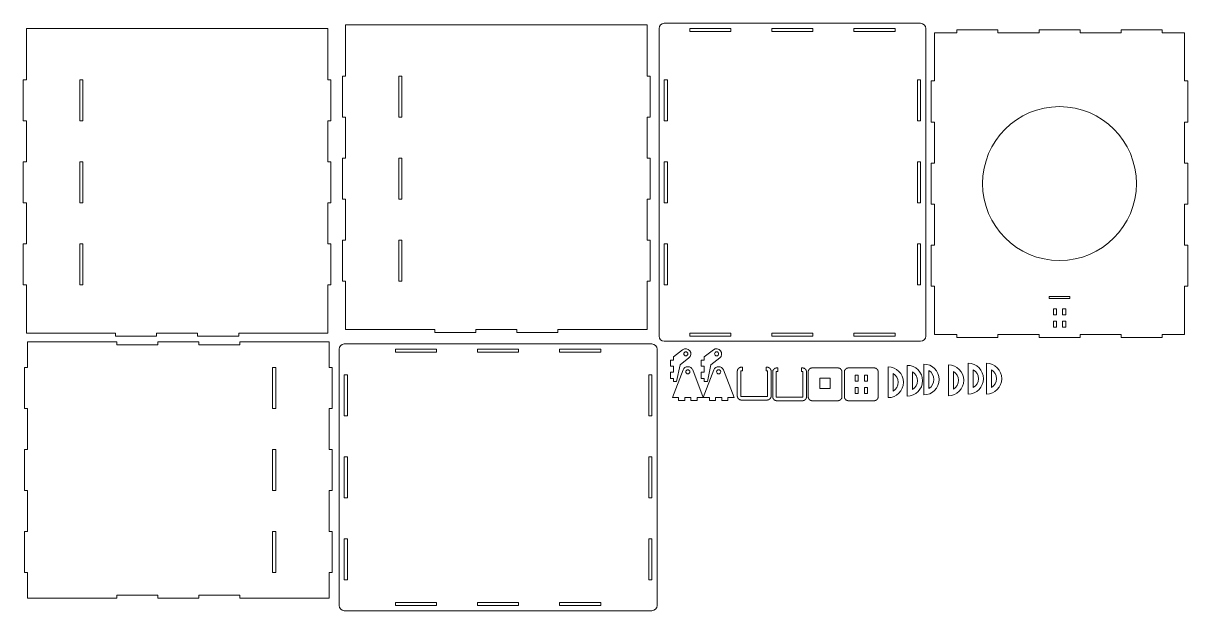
# Model space of a CAD drawing. Extents: x -793 to 343, y -1007 to -434.
import ezdxf

# ---------------------------------------------------------------- set-up
doc = ezdxf.new("R2010")
doc.units = 0
doc.layers.get('0').update_dxf_attribs({"linetype": 'CONTINUOUS', "lineweight": 5, "true_color": 0xffffff})

# ---------------------------------------------------------------- blocks, each defined once
blk = doc.blocks.new('BODY017')
at = {"color": 0}
for p, q in [((15, 80), (-15, 80)), ((-8.7, 75), (8.7, 75))]:
    blk.add_line(p, q, dxfattribs=at)
for radius, start, end in [(15, -180, 0), (10, -150, -30)]:
    blk.add_arc((0, 80), radius, start, end, dxfattribs=at)
blk = doc.blocks.new('BODY008')
at = {"color": 0}
for p, q in [((-16, -12.5), (-16, 12.5)), ((-12, 16.5), (12, 16.5)), ((16, 12.5), (16, -12.5)), ((-4, 5), (-4, -5)), ((6, 5), (-4, 5)), ((6, -5), (6, 5)), ((-4, -5), (6, -5)), ((12, -16.5), (-12, -16.5))]:
    blk.add_line(p, q, dxfattribs=at)
for points in [[(-12, 16.5), (-12, 16.5), (-12.1, 16.5), (-12.1, 16.5), (-12.2, 16.5), (-12.2, 16.5), (-12.3, 16.5), (-12.3, 16.5), (-12.4, 16.5), (-12.4, 16.5), (-12.5, 16.5), (-12.5, 16.5), (-12.6, 16.5), (-12.6, 16.4), (-12.7, 16.4), (-12.7, 16.4), (-12.8, 16.4), (-12.8, 16.4), (-12.9, 16.4), (-12.9, 16.4), (-13, 16.4), (-13, 16.4), (-13.1, 16.3), (-13.1, 16.3), (-13.2, 16.3), (-13.2, 16.3), (-13.3, 16.3), (-13.3, 16.3), (-13.4, 16.3), (-13.4, 16.2), (-13.5, 16.2), (-13.5, 16.2), (-13.6, 16.2), (-13.6, 16.2), (-13.6, 16.1), (-13.7, 16.1), (-13.7, 16.1), (-13.8, 16.1), (-13.8, 16.1), (-13.9, 16), (-13.9, 16), (-14, 16), (-14, 16), (-14, 15.9), (-14.1, 15.9), (-14.1, 15.9), (-14.2, 15.9), (-14.2, 15.8), (-14.3, 15.8), (-14.3, 15.8), (-14.3, 15.7), (-14.4, 15.7), (-14.4, 15.7), (-14.5, 15.7), (-14.5, 15.6), (-14.5, 15.6), (-14.6, 15.6), (-14.6, 15.5), (-14.7, 15.5), (-14.7, 15.5), (-14.7, 15.4), (-14.8, 15.4), (-14.8, 15.4), (-14.8, 15.3), (-14.9, 15.3), (-14.9, 15.3), (-14.9, 15.2), (-15, 15.2), (-15, 15.1), (-15, 15.1), (-15.1, 15.1), (-15.1, 15), (-15.1, 15), (-15.2, 14.9), (-15.2, 14.9), (-15.2, 14.9), (-15.3, 14.8), (-15.3, 14.8), (-15.3, 14.7), (-15.3, 14.7), (-15.4, 14.7), (-15.4, 14.6), (-15.4, 14.6), (-15.4, 14.5), (-15.5, 14.5), (-15.5, 14.4), (-15.5, 14.4), (-15.5, 14.4), (-15.6, 14.3), (-15.6, 14.3), (-15.6, 14.2), (-15.6, 14.2), (-15.7, 14.1), (-15.7, 14.1), (-15.7, 14), (-15.7, 14), (-15.7, 13.9), (-15.7, 13.9), (-15.8, 13.9), (-15.8, 13.8), (-15.8, 13.8), (-15.8, 13.7), (-15.8, 13.7), (-15.8, 13.6), (-15.9, 13.6), (-15.9, 13.5), (-15.9, 13.5), (-15.9, 13.4), (-15.9, 13.4), (-15.9, 13.3), (-15.9, 13.3), (-15.9, 13.2), (-15.9, 13.2), (-15.9, 13.1), (-16, 13.1), (-16, 13), (-16, 13), (-16, 12.9), (-16, 12.9), (-16, 12.8), (-16, 12.8), (-16, 12.7), (-16, 12.7), (-16, 12.6), (-16, 12.6), (-16, 12.5), (-16, 12.5)], [(16, 12.5), (16, 12.5), (16, 12.6), (16, 12.6), (16, 12.7), (16, 12.7), (16, 12.8), (16, 12.8), (16, 12.9), (16, 12.9), (16, 13), (16, 13), (16, 13.1), (15.9, 13.1), (15.9, 13.2), (15.9, 13.2), (15.9, 13.3), (15.9, 13.3), (15.9, 13.4), (15.9, 13.4), (15.9, 13.5), (15.9, 13.5), (15.8, 13.6), (15.8, 13.6), (15.8, 13.7), (15.8, 13.7), (15.8, 13.8), (15.8, 13.8), (15.8, 13.9), (15.7, 13.9), (15.7, 14), (15.7, 14), (15.7, 14.1), (15.7, 14.1), (15.6, 14.1), (15.6, 14.2), (15.6, 14.2), (15.6, 14.3), (15.6, 14.3), (15.5, 14.4), (15.5, 14.4), (15.5, 14.5), (15.5, 14.5), (15.4, 14.5), (15.4, 14.6), (15.4, 14.6), (15.4, 14.7), (15.3, 14.7), (15.3, 14.8), (15.3, 14.8), (15.2, 14.8), (15.2, 14.9), (15.2, 14.9), (15.2, 15), (15.1, 15), (15.1, 15), (15.1, 15.1), (15, 15.1), (15, 15.2), (15, 15.2), (14.9, 15.2), (14.9, 15.3), (14.9, 15.3), (14.8, 15.3), (14.8, 15.4), (14.8, 15.4), (14.7, 15.4), (14.7, 15.5), (14.6, 15.5), (14.6, 15.5), (14.6, 15.6), (14.5, 15.6), (14.5, 15.6), (14.4, 15.7), (14.4, 15.7), (14.4, 15.7), (14.3, 15.8), (14.3, 15.8), (14.2, 15.8), (14.2, 15.8), (14.2, 15.9), (14.1, 15.9), (14.1, 15.9), (14, 15.9), (14, 16), (13.9, 16), (13.9, 16), (13.9, 16), (13.8, 16.1), (13.8, 16.1), (13.7, 16.1), (13.7, 16.1), (13.6, 16.2), (13.6, 16.2), (13.5, 16.2), (13.5, 16.2), (13.4, 16.2), (13.4, 16.2), (13.4, 16.3), (13.3, 16.3), (13.3, 16.3), (13.2, 16.3), (13.2, 16.3), (13.1, 16.3), (13.1, 16.4), (13, 16.4), (13, 16.4), (12.9, 16.4), (12.9, 16.4), (12.8, 16.4), (12.8, 16.4), (12.7, 16.4), (12.7, 16.4), (12.6, 16.4), (12.6, 16.5), (12.5, 16.5), (12.5, 16.5), (12.4, 16.5), (12.4, 16.5), (12.3, 16.5), (12.3, 16.5), (12.2, 16.5), (12.2, 16.5), (12.1, 16.5), (12.1, 16.5), (12, 16.5), (12, 16.5)], [(-16, -12.5), (-16, -12.5), (-16, -12.6), (-16, -12.6), (-16, -12.7), (-16, -12.7), (-16, -12.8), (-16, -12.8), (-16, -12.9), (-16, -12.9), (-16, -13), (-16, -13), (-16, -13.1), (-15.9, -13.1), (-15.9, -13.2), (-15.9, -13.2), (-15.9, -13.3), (-15.9, -13.3), (-15.9, -13.4), (-15.9, -13.4), (-15.9, -13.5), (-15.9, -13.5), (-15.8, -13.6), (-15.8, -13.6), (-15.8, -13.7), (-15.8, -13.7), (-15.8, -13.8), (-15.8, -13.8), (-15.8, -13.9), (-15.7, -13.9), (-15.7, -14), (-15.7, -14), (-15.7, -14.1), (-15.7, -14.1), (-15.6, -14.1), (-15.6, -14.2), (-15.6, -14.2), (-15.6, -14.3), (-15.6, -14.3), (-15.5, -14.4), (-15.5, -14.4), (-15.5, -14.5), (-15.5, -14.5), (-15.4, -14.5), (-15.4, -14.6), (-15.4, -14.6), (-15.4, -14.7), (-15.3, -14.7), (-15.3, -14.8), (-15.3, -14.8), (-15.2, -14.8), (-15.2, -14.9), (-15.2, -14.9), (-15.2, -15), (-15.1, -15), (-15.1, -15), (-15.1, -15.1), (-15, -15.1), (-15, -15.2), (-15, -15.2), (-14.9, -15.2), (-14.9, -15.3), (-14.9, -15.3), (-14.8, -15.3), (-14.8, -15.4), (-14.8, -15.4), (-14.7, -15.4), (-14.7, -15.5), (-14.6, -15.5), (-14.6, -15.5), (-14.6, -15.6), (-14.5, -15.6), (-14.5, -15.6), (-14.4, -15.7), (-14.4, -15.7), (-14.4, -15.7), (-14.3, -15.8), (-14.3, -15.8), (-14.2, -15.8), (-14.2, -15.8), (-14.2, -15.9), (-14.1, -15.9), (-14.1, -15.9), (-14, -15.9), (-14, -16), (-13.9, -16), (-13.9, -16), (-13.9, -16), (-13.8, -16.1), (-13.8, -16.1), (-13.7, -16.1), (-13.7, -16.1), (-13.6, -16.2), (-13.6, -16.2), (-13.5, -16.2), (-13.5, -16.2), (-13.4, -16.2), (-13.4, -16.2), (-13.4, -16.3), (-13.3, -16.3), (-13.3, -16.3), (-13.2, -16.3), (-13.2, -16.3), (-13.1, -16.3), (-13.1, -16.4), (-13, -16.4), (-13, -16.4), (-12.9, -16.4), (-12.9, -16.4), (-12.8, -16.4), (-12.8, -16.4), (-12.7, -16.4), (-12.7, -16.4), (-12.6, -16.4), (-12.6, -16.5), (-12.5, -16.5), (-12.5, -16.5), (-12.4, -16.5), (-12.4, -16.5), (-12.3, -16.5), (-12.3, -16.5), (-12.2, -16.5), (-12.2, -16.5), (-12.1, -16.5), (-12.1, -16.5), (-12, -16.5), (-12, -16.5)], [(12, -16.5), (12, -16.5), (12.1, -16.5), (12.1, -16.5), (12.2, -16.5), (12.2, -16.5), (12.3, -16.5), (12.3, -16.5), (12.4, -16.5), (12.4, -16.5), (12.5, -16.5), (12.5, -16.5), (12.6, -16.5), (12.6, -16.4), (12.7, -16.4), (12.7, -16.4), (12.8, -16.4), (12.8, -16.4), (12.9, -16.4), (12.9, -16.4), (13, -16.4), (13, -16.4), (13.1, -16.3), (13.1, -16.3), (13.2, -16.3), (13.2, -16.3), (13.3, -16.3), (13.3, -16.3), (13.4, -16.3), (13.4, -16.2), (13.5, -16.2), (13.5, -16.2), (13.6, -16.2), (13.6, -16.2), (13.6, -16.1), (13.7, -16.1), (13.7, -16.1), (13.8, -16.1), (13.8, -16.1), (13.9, -16), (13.9, -16), (14, -16), (14, -16), (14, -15.9), (14.1, -15.9), (14.1, -15.9), (14.2, -15.9), (14.2, -15.8), (14.3, -15.8), (14.3, -15.8), (14.3, -15.7), (14.4, -15.7), (14.4, -15.7), (14.5, -15.7), (14.5, -15.6), (14.5, -15.6), (14.6, -15.6), (14.6, -15.5), (14.7, -15.5), (14.7, -15.5), (14.7, -15.4), (14.8, -15.4), (14.8, -15.4), (14.8, -15.3), (14.9, -15.3), (14.9, -15.3), (14.9, -15.2), (15, -15.2), (15, -15.1), (15, -15.1), (15.1, -15.1), (15.1, -15), (15.1, -15), (15.2, -14.9), (15.2, -14.9), (15.2, -14.9), (15.3, -14.8), (15.3, -14.8), (15.3, -14.7), (15.3, -14.7), (15.4, -14.7), (15.4, -14.6), (15.4, -14.6), (15.4, -14.5), (15.5, -14.5), (15.5, -14.4), (15.5, -14.4), (15.5, -14.4), (15.6, -14.3), (15.6, -14.3), (15.6, -14.2), (15.6, -14.2), (15.7, -14.1), (15.7, -14.1), (15.7, -14), (15.7, -14), (15.7, -13.9), (15.7, -13.9), (15.8, -13.9), (15.8, -13.8), (15.8, -13.8), (15.8, -13.7), (15.8, -13.7), (15.8, -13.6), (15.9, -13.6), (15.9, -13.5), (15.9, -13.5), (15.9, -13.4), (15.9, -13.4), (15.9, -13.3), (15.9, -13.3), (15.9, -13.2), (15.9, -13.2), (15.9, -13.1), (16, -13.1), (16, -13), (16, -13), (16, -12.9), (16, -12.9), (16, -12.8), (16, -12.8), (16, -12.7), (16, -12.7), (16, -12.6), (16, -12.6), (16, -12.5), (16, -12.5)]]:
    blk.add_lwpolyline(points)
blk = doc.blocks.new('BODY013')
at = {"color": 0}
for p, q in [((-77.5, 15), (-50.7, 4.7)), ((-77.5, 9), (-77.5, 15)), ((-80.5, 3), (-80.5, 9)), ((-80.5, 9), (-77.5, 9)), ((-77.5, 3), (-80.5, 3)), ((-77.5, -3), (-77.5, 3)), ((-80.5, -9), (-80.5, -3)), ((-80.5, -3), (-77.5, -3)), ((-77.5, -9), (-80.5, -9)), ((-50.7, -4.7), (-77.5, -15)), ((-77.5, -15), (-77.5, -9))]:
    blk.add_line(p, q, dxfattribs=at)
blk.add_circle((-52.5, 0), 2, dxfattribs=at)
blk.add_arc((-52.5, 0), 5, -68.9112, 68.9112, dxfattribs=at)
blk = doc.blocks.new('BODY011')
at = {"color": 0}
for p, q in [((-12, -6), (-9, -6)), ((-12, -6), (-12, -9)), ((-12, -9), (4.4, -12.5)), ((-9, -6), (-9, -3)), ((-9, -3), (-3, -3)), ((-3, -3), (-3, -6)), ((-3, -6), (3, -6)), ((3, -6), (3, -3)), ((3, -3), (9, -3)), ((9, -3), (9, -6)), ((9, -6), (12, -6)), ((12, -6), (18.9, -14.9)), ((4.4, -12.5), (11.1, -21.1))]:
    blk.add_line(p, q, dxfattribs=at)
blk.add_circle((15, -18), 2, dxfattribs=at)
blk.add_arc((15, -18), 5, -142.1211, 37.8786, dxfattribs=at)
blk = doc.blocks.new('BODY009')
at = {"color": 0}
for p, q in [((-16, -12.5), (-16, 12.5)), ((-12.5, 13), (-12.5, -13)), ((12.5, 13), (-12.5, 13)), ((-12, 16.5), (12, 16.5)), ((12.5, 13), (12.5, 11.5)), ((12.5, 11.5), (16, 11.5)), ((16, 12.5), (16, 11.5)), ((-12.5, -13), (12.5, -13)), ((12, -16.5), (-12, -16.5)), ((16, -11.5), (12.5, -11.5)), ((12.5, -11.5), (12.5, -13)), ((16, -11.5), (16, -12.5))]:
    blk.add_line(p, q, dxfattribs=at)
for points in [[(-12, 16.5), (-12, 16.5), (-12.1, 16.5), (-12.1, 16.5), (-12.2, 16.5), (-12.2, 16.5), (-12.3, 16.5), (-12.3, 16.5), (-12.4, 16.5), (-12.4, 16.5), (-12.5, 16.5), (-12.5, 16.5), (-12.6, 16.5), (-12.6, 16.4), (-12.7, 16.4), (-12.7, 16.4), (-12.8, 16.4), (-12.8, 16.4), (-12.9, 16.4), (-12.9, 16.4), (-13, 16.4), (-13, 16.4), (-13.1, 16.3), (-13.1, 16.3), (-13.2, 16.3), (-13.2, 16.3), (-13.3, 16.3), (-13.3, 16.3), (-13.4, 16.3), (-13.4, 16.2), (-13.5, 16.2), (-13.5, 16.2), (-13.6, 16.2), (-13.6, 16.2), (-13.6, 16.1), (-13.7, 16.1), (-13.7, 16.1), (-13.8, 16.1), (-13.8, 16.1), (-13.9, 16), (-13.9, 16), (-14, 16), (-14, 16), (-14, 15.9), (-14.1, 15.9), (-14.1, 15.9), (-14.2, 15.9), (-14.2, 15.8), (-14.3, 15.8), (-14.3, 15.8), (-14.3, 15.7), (-14.4, 15.7), (-14.4, 15.7), (-14.5, 15.7), (-14.5, 15.6), (-14.5, 15.6), (-14.6, 15.6), (-14.6, 15.5), (-14.7, 15.5), (-14.7, 15.5), (-14.7, 15.4), (-14.8, 15.4), (-14.8, 15.4), (-14.8, 15.3), (-14.9, 15.3), (-14.9, 15.3), (-14.9, 15.2), (-15, 15.2), (-15, 15.1), (-15, 15.1), (-15.1, 15.1), (-15.1, 15), (-15.1, 15), (-15.2, 14.9), (-15.2, 14.9), (-15.2, 14.9), (-15.3, 14.8), (-15.3, 14.8), (-15.3, 14.7), (-15.3, 14.7), (-15.4, 14.7), (-15.4, 14.6), (-15.4, 14.6), (-15.4, 14.5), (-15.5, 14.5), (-15.5, 14.4), (-15.5, 14.4), (-15.5, 14.4), (-15.6, 14.3), (-15.6, 14.3), (-15.6, 14.2), (-15.6, 14.2), (-15.7, 14.1), (-15.7, 14.1), (-15.7, 14), (-15.7, 14), (-15.7, 13.9), (-15.7, 13.9), (-15.8, 13.9), (-15.8, 13.8), (-15.8, 13.8), (-15.8, 13.7), (-15.8, 13.7), (-15.8, 13.6), (-15.9, 13.6), (-15.9, 13.5), (-15.9, 13.5), (-15.9, 13.4), (-15.9, 13.4), (-15.9, 13.3), (-15.9, 13.3), (-15.9, 13.2), (-15.9, 13.2), (-15.9, 13.1), (-16, 13.1), (-16, 13), (-16, 13), (-16, 12.9), (-16, 12.9), (-16, 12.8), (-16, 12.8), (-16, 12.7), (-16, 12.7), (-16, 12.6), (-16, 12.6), (-16, 12.5), (-16, 12.5)], [(16, 12.5), (16, 12.5), (16, 12.6), (16, 12.6), (16, 12.7), (16, 12.7), (16, 12.8), (16, 12.8), (16, 12.9), (16, 12.9), (16, 13), (16, 13), (16, 13.1), (15.9, 13.1), (15.9, 13.2), (15.9, 13.2), (15.9, 13.3), (15.9, 13.3), (15.9, 13.4), (15.9, 13.4), (15.9, 13.5), (15.9, 13.5), (15.8, 13.6), (15.8, 13.6), (15.8, 13.7), (15.8, 13.7), (15.8, 13.8), (15.8, 13.8), (15.8, 13.9), (15.7, 13.9), (15.7, 14), (15.7, 14), (15.7, 14.1), (15.7, 14.1), (15.6, 14.1), (15.6, 14.2), (15.6, 14.2), (15.6, 14.3), (15.6, 14.3), (15.5, 14.4), (15.5, 14.4), (15.5, 14.5), (15.5, 14.5), (15.4, 14.5), (15.4, 14.6), (15.4, 14.6), (15.4, 14.7), (15.3, 14.7), (15.3, 14.8), (15.3, 14.8), (15.2, 14.8), (15.2, 14.9), (15.2, 14.9), (15.2, 15), (15.1, 15), (15.1, 15), (15.1, 15.1), (15, 15.1), (15, 15.2), (15, 15.2), (14.9, 15.2), (14.9, 15.3), (14.9, 15.3), (14.8, 15.3), (14.8, 15.4), (14.8, 15.4), (14.7, 15.4), (14.7, 15.5), (14.6, 15.5), (14.6, 15.5), (14.6, 15.6), (14.5, 15.6), (14.5, 15.6), (14.4, 15.7), (14.4, 15.7), (14.4, 15.7), (14.3, 15.8), (14.3, 15.8), (14.2, 15.8), (14.2, 15.8), (14.2, 15.9), (14.1, 15.9), (14.1, 15.9), (14, 15.9), (14, 16), (13.9, 16), (13.9, 16), (13.9, 16), (13.8, 16.1), (13.8, 16.1), (13.7, 16.1), (13.7, 16.1), (13.6, 16.2), (13.6, 16.2), (13.5, 16.2), (13.5, 16.2), (13.4, 16.2), (13.4, 16.2), (13.4, 16.3), (13.3, 16.3), (13.3, 16.3), (13.2, 16.3), (13.2, 16.3), (13.1, 16.3), (13.1, 16.4), (13, 16.4), (13, 16.4), (12.9, 16.4), (12.9, 16.4), (12.8, 16.4), (12.8, 16.4), (12.7, 16.4), (12.7, 16.4), (12.6, 16.4), (12.6, 16.5), (12.5, 16.5), (12.5, 16.5), (12.4, 16.5), (12.4, 16.5), (12.3, 16.5), (12.3, 16.5), (12.2, 16.5), (12.2, 16.5), (12.1, 16.5), (12.1, 16.5), (12, 16.5), (12, 16.5)], [(-16, -12.5), (-16, -12.5), (-16, -12.6), (-16, -12.6), (-16, -12.7), (-16, -12.7), (-16, -12.8), (-16, -12.8), (-16, -12.9), (-16, -12.9), (-16, -13), (-16, -13), (-16, -13.1), (-15.9, -13.1), (-15.9, -13.2), (-15.9, -13.2), (-15.9, -13.3), (-15.9, -13.3), (-15.9, -13.4), (-15.9, -13.4), (-15.9, -13.5), (-15.9, -13.5), (-15.8, -13.6), (-15.8, -13.6), (-15.8, -13.7), (-15.8, -13.7), (-15.8, -13.8), (-15.8, -13.8), (-15.8, -13.9), (-15.7, -13.9), (-15.7, -14), (-15.7, -14), (-15.7, -14.1), (-15.7, -14.1), (-15.6, -14.1), (-15.6, -14.2), (-15.6, -14.2), (-15.6, -14.3), (-15.6, -14.3), (-15.5, -14.4), (-15.5, -14.4), (-15.5, -14.5), (-15.5, -14.5), (-15.4, -14.5), (-15.4, -14.6), (-15.4, -14.6), (-15.4, -14.7), (-15.3, -14.7), (-15.3, -14.8), (-15.3, -14.8), (-15.2, -14.8), (-15.2, -14.9), (-15.2, -14.9), (-15.2, -15), (-15.1, -15), (-15.1, -15), (-15.1, -15.1), (-15, -15.1), (-15, -15.2), (-15, -15.2), (-14.9, -15.2), (-14.9, -15.3), (-14.9, -15.3), (-14.8, -15.3), (-14.8, -15.4), (-14.8, -15.4), (-14.7, -15.4), (-14.7, -15.5), (-14.6, -15.5), (-14.6, -15.5), (-14.6, -15.6), (-14.5, -15.6), (-14.5, -15.6), (-14.4, -15.7), (-14.4, -15.7), (-14.4, -15.7), (-14.3, -15.8), (-14.3, -15.8), (-14.2, -15.8), (-14.2, -15.8), (-14.2, -15.9), (-14.1, -15.9), (-14.1, -15.9), (-14, -15.9), (-14, -16), (-13.9, -16), (-13.9, -16), (-13.9, -16), (-13.8, -16.1), (-13.8, -16.1), (-13.7, -16.1), (-13.7, -16.1), (-13.6, -16.2), (-13.6, -16.2), (-13.5, -16.2), (-13.5, -16.2), (-13.4, -16.2), (-13.4, -16.2), (-13.4, -16.3), (-13.3, -16.3), (-13.3, -16.3), (-13.2, -16.3), (-13.2, -16.3), (-13.1, -16.3), (-13.1, -16.4), (-13, -16.4), (-13, -16.4), (-12.9, -16.4), (-12.9, -16.4), (-12.8, -16.4), (-12.8, -16.4), (-12.7, -16.4), (-12.7, -16.4), (-12.6, -16.4), (-12.6, -16.5), (-12.5, -16.5), (-12.5, -16.5), (-12.4, -16.5), (-12.4, -16.5), (-12.3, -16.5), (-12.3, -16.5), (-12.2, -16.5), (-12.2, -16.5), (-12.1, -16.5), (-12.1, -16.5), (-12, -16.5), (-12, -16.5)], [(12, -16.5), (12, -16.5), (12.1, -16.5), (12.1, -16.5), (12.2, -16.5), (12.2, -16.5), (12.3, -16.5), (12.3, -16.5), (12.4, -16.5), (12.4, -16.5), (12.5, -16.5), (12.5, -16.5), (12.6, -16.5), (12.6, -16.4), (12.7, -16.4), (12.7, -16.4), (12.8, -16.4), (12.8, -16.4), (12.9, -16.4), (12.9, -16.4), (13, -16.4), (13, -16.4), (13.1, -16.3), (13.1, -16.3), (13.2, -16.3), (13.2, -16.3), (13.3, -16.3), (13.3, -16.3), (13.4, -16.3), (13.4, -16.2), (13.5, -16.2), (13.5, -16.2), (13.6, -16.2), (13.6, -16.2), (13.6, -16.1), (13.7, -16.1), (13.7, -16.1), (13.8, -16.1), (13.8, -16.1), (13.9, -16), (13.9, -16), (14, -16), (14, -16), (14, -15.9), (14.1, -15.9), (14.1, -15.9), (14.2, -15.9), (14.2, -15.8), (14.3, -15.8), (14.3, -15.8), (14.3, -15.7), (14.4, -15.7), (14.4, -15.7), (14.5, -15.7), (14.5, -15.6), (14.5, -15.6), (14.6, -15.6), (14.6, -15.5), (14.7, -15.5), (14.7, -15.5), (14.7, -15.4), (14.8, -15.4), (14.8, -15.4), (14.8, -15.3), (14.9, -15.3), (14.9, -15.3), (14.9, -15.2), (15, -15.2), (15, -15.1), (15, -15.1), (15.1, -15.1), (15.1, -15), (15.1, -15), (15.2, -14.9), (15.2, -14.9), (15.2, -14.9), (15.3, -14.8), (15.3, -14.8), (15.3, -14.7), (15.3, -14.7), (15.4, -14.7), (15.4, -14.6), (15.4, -14.6), (15.4, -14.5), (15.5, -14.5), (15.5, -14.4), (15.5, -14.4), (15.5, -14.4), (15.6, -14.3), (15.6, -14.3), (15.6, -14.2), (15.6, -14.2), (15.7, -14.1), (15.7, -14.1), (15.7, -14), (15.7, -14), (15.7, -13.9), (15.7, -13.9), (15.8, -13.9), (15.8, -13.8), (15.8, -13.8), (15.8, -13.7), (15.8, -13.7), (15.8, -13.6), (15.9, -13.6), (15.9, -13.5), (15.9, -13.5), (15.9, -13.4), (15.9, -13.4), (15.9, -13.3), (15.9, -13.3), (15.9, -13.2), (15.9, -13.2), (15.9, -13.1), (16, -13.1), (16, -13), (16, -13), (16, -12.9), (16, -12.9), (16, -12.8), (16, -12.8), (16, -12.7), (16, -12.7), (16, -12.6), (16, -12.6), (16, -12.5), (16, -12.5)]]:
    blk.add_lwpolyline(points)
blk = doc.blocks.new('BODY010')
at = {"color": 0}
for p, q in [((-16, -12.5), (-16, 12.5)), ((-12, 16.5), (12, 16.5)), ((16, 12.5), (16, -12.5)), ((-9, 6), (-9, 3)), ((-3, 6), (-9, 6)), ((-9, 3), (-3, 3)), ((-3, 3), (-3, 6)), ((3, 6), (3, 3)), ((9, 6), (3, 6)), ((3, 3), (9, 3)), ((9, 3), (9, 6)), ((-9, -3), (-9, -6)), ((-3, -3), (-9, -3)), ((-9, -6), (-3, -6)), ((-3, -6), (-3, -3)), ((3, -3), (3, -6)), ((9, -3), (3, -3)), ((3, -6), (9, -6)), ((9, -6), (9, -3)), ((12, -16.5), (-12, -16.5))]:
    blk.add_line(p, q, dxfattribs=at)
for points in [[(-12, 16.5), (-12, 16.5), (-12.1, 16.5), (-12.1, 16.5), (-12.2, 16.5), (-12.2, 16.5), (-12.3, 16.5), (-12.3, 16.5), (-12.4, 16.5), (-12.4, 16.5), (-12.5, 16.5), (-12.5, 16.5), (-12.6, 16.5), (-12.6, 16.4), (-12.7, 16.4), (-12.7, 16.4), (-12.8, 16.4), (-12.8, 16.4), (-12.9, 16.4), (-12.9, 16.4), (-13, 16.4), (-13, 16.4), (-13.1, 16.3), (-13.1, 16.3), (-13.2, 16.3), (-13.2, 16.3), (-13.3, 16.3), (-13.3, 16.3), (-13.4, 16.3), (-13.4, 16.2), (-13.5, 16.2), (-13.5, 16.2), (-13.6, 16.2), (-13.6, 16.2), (-13.6, 16.1), (-13.7, 16.1), (-13.7, 16.1), (-13.8, 16.1), (-13.8, 16.1), (-13.9, 16), (-13.9, 16), (-14, 16), (-14, 16), (-14, 15.9), (-14.1, 15.9), (-14.1, 15.9), (-14.2, 15.9), (-14.2, 15.8), (-14.3, 15.8), (-14.3, 15.8), (-14.3, 15.7), (-14.4, 15.7), (-14.4, 15.7), (-14.5, 15.7), (-14.5, 15.6), (-14.5, 15.6), (-14.6, 15.6), (-14.6, 15.5), (-14.7, 15.5), (-14.7, 15.5), (-14.7, 15.4), (-14.8, 15.4), (-14.8, 15.4), (-14.8, 15.3), (-14.9, 15.3), (-14.9, 15.3), (-14.9, 15.2), (-15, 15.2), (-15, 15.1), (-15, 15.1), (-15.1, 15.1), (-15.1, 15), (-15.1, 15), (-15.2, 14.9), (-15.2, 14.9), (-15.2, 14.9), (-15.3, 14.8), (-15.3, 14.8), (-15.3, 14.7), (-15.3, 14.7), (-15.4, 14.7), (-15.4, 14.6), (-15.4, 14.6), (-15.4, 14.5), (-15.5, 14.5), (-15.5, 14.4), (-15.5, 14.4), (-15.5, 14.4), (-15.6, 14.3), (-15.6, 14.3), (-15.6, 14.2), (-15.6, 14.2), (-15.7, 14.1), (-15.7, 14.1), (-15.7, 14), (-15.7, 14), (-15.7, 13.9), (-15.7, 13.9), (-15.8, 13.9), (-15.8, 13.8), (-15.8, 13.8), (-15.8, 13.7), (-15.8, 13.7), (-15.8, 13.6), (-15.9, 13.6), (-15.9, 13.5), (-15.9, 13.5), (-15.9, 13.4), (-15.9, 13.4), (-15.9, 13.3), (-15.9, 13.3), (-15.9, 13.2), (-15.9, 13.2), (-15.9, 13.1), (-16, 13.1), (-16, 13), (-16, 13), (-16, 12.9), (-16, 12.9), (-16, 12.8), (-16, 12.8), (-16, 12.7), (-16, 12.7), (-16, 12.6), (-16, 12.6), (-16, 12.5), (-16, 12.5)], [(16, 12.5), (16, 12.5), (16, 12.6), (16, 12.6), (16, 12.7), (16, 12.7), (16, 12.8), (16, 12.8), (16, 12.9), (16, 12.9), (16, 13), (16, 13), (16, 13.1), (15.9, 13.1), (15.9, 13.2), (15.9, 13.2), (15.9, 13.3), (15.9, 13.3), (15.9, 13.4), (15.9, 13.4), (15.9, 13.5), (15.9, 13.5), (15.8, 13.6), (15.8, 13.6), (15.8, 13.7), (15.8, 13.7), (15.8, 13.8), (15.8, 13.8), (15.8, 13.9), (15.7, 13.9), (15.7, 14), (15.7, 14), (15.7, 14.1), (15.7, 14.1), (15.6, 14.1), (15.6, 14.2), (15.6, 14.2), (15.6, 14.3), (15.6, 14.3), (15.5, 14.4), (15.5, 14.4), (15.5, 14.5), (15.5, 14.5), (15.4, 14.5), (15.4, 14.6), (15.4, 14.6), (15.4, 14.7), (15.3, 14.7), (15.3, 14.8), (15.3, 14.8), (15.2, 14.8), (15.2, 14.9), (15.2, 14.9), (15.2, 15), (15.1, 15), (15.1, 15), (15.1, 15.1), (15, 15.1), (15, 15.2), (15, 15.2), (14.9, 15.2), (14.9, 15.3), (14.9, 15.3), (14.8, 15.3), (14.8, 15.4), (14.8, 15.4), (14.7, 15.4), (14.7, 15.5), (14.6, 15.5), (14.6, 15.5), (14.6, 15.6), (14.5, 15.6), (14.5, 15.6), (14.4, 15.7), (14.4, 15.7), (14.4, 15.7), (14.3, 15.8), (14.3, 15.8), (14.2, 15.8), (14.2, 15.8), (14.2, 15.9), (14.1, 15.9), (14.1, 15.9), (14, 15.9), (14, 16), (13.9, 16), (13.9, 16), (13.9, 16), (13.8, 16.1), (13.8, 16.1), (13.7, 16.1), (13.7, 16.1), (13.6, 16.2), (13.6, 16.2), (13.5, 16.2), (13.5, 16.2), (13.4, 16.2), (13.4, 16.2), (13.4, 16.3), (13.3, 16.3), (13.3, 16.3), (13.2, 16.3), (13.2, 16.3), (13.1, 16.3), (13.1, 16.4), (13, 16.4), (13, 16.4), (12.9, 16.4), (12.9, 16.4), (12.8, 16.4), (12.8, 16.4), (12.7, 16.4), (12.7, 16.4), (12.6, 16.4), (12.6, 16.5), (12.5, 16.5), (12.5, 16.5), (12.4, 16.5), (12.4, 16.5), (12.3, 16.5), (12.3, 16.5), (12.2, 16.5), (12.2, 16.5), (12.1, 16.5), (12.1, 16.5), (12, 16.5), (12, 16.5)], [(-16, -12.5), (-16, -12.5), (-16, -12.6), (-16, -12.6), (-16, -12.7), (-16, -12.7), (-16, -12.8), (-16, -12.8), (-16, -12.9), (-16, -12.9), (-16, -13), (-16, -13), (-16, -13.1), (-15.9, -13.1), (-15.9, -13.2), (-15.9, -13.2), (-15.9, -13.3), (-15.9, -13.3), (-15.9, -13.4), (-15.9, -13.4), (-15.9, -13.5), (-15.9, -13.5), (-15.8, -13.6), (-15.8, -13.6), (-15.8, -13.7), (-15.8, -13.7), (-15.8, -13.8), (-15.8, -13.8), (-15.8, -13.9), (-15.7, -13.9), (-15.7, -14), (-15.7, -14), (-15.7, -14.1), (-15.7, -14.1), (-15.6, -14.1), (-15.6, -14.2), (-15.6, -14.2), (-15.6, -14.3), (-15.6, -14.3), (-15.5, -14.4), (-15.5, -14.4), (-15.5, -14.5), (-15.5, -14.5), (-15.4, -14.5), (-15.4, -14.6), (-15.4, -14.6), (-15.4, -14.7), (-15.3, -14.7), (-15.3, -14.8), (-15.3, -14.8), (-15.2, -14.8), (-15.2, -14.9), (-15.2, -14.9), (-15.2, -15), (-15.1, -15), (-15.1, -15), (-15.1, -15.1), (-15, -15.1), (-15, -15.2), (-15, -15.2), (-14.9, -15.2), (-14.9, -15.3), (-14.9, -15.3), (-14.8, -15.3), (-14.8, -15.4), (-14.8, -15.4), (-14.7, -15.4), (-14.7, -15.5), (-14.6, -15.5), (-14.6, -15.5), (-14.6, -15.6), (-14.5, -15.6), (-14.5, -15.6), (-14.4, -15.7), (-14.4, -15.7), (-14.4, -15.7), (-14.3, -15.8), (-14.3, -15.8), (-14.2, -15.8), (-14.2, -15.8), (-14.2, -15.9), (-14.1, -15.9), (-14.1, -15.9), (-14, -15.9), (-14, -16), (-13.9, -16), (-13.9, -16), (-13.9, -16), (-13.8, -16.1), (-13.8, -16.1), (-13.7, -16.1), (-13.7, -16.1), (-13.6, -16.2), (-13.6, -16.2), (-13.5, -16.2), (-13.5, -16.2), (-13.4, -16.2), (-13.4, -16.2), (-13.4, -16.3), (-13.3, -16.3), (-13.3, -16.3), (-13.2, -16.3), (-13.2, -16.3), (-13.1, -16.3), (-13.1, -16.4), (-13, -16.4), (-13, -16.4), (-12.9, -16.4), (-12.9, -16.4), (-12.8, -16.4), (-12.8, -16.4), (-12.7, -16.4), (-12.7, -16.4), (-12.6, -16.4), (-12.6, -16.5), (-12.5, -16.5), (-12.5, -16.5), (-12.4, -16.5), (-12.4, -16.5), (-12.3, -16.5), (-12.3, -16.5), (-12.2, -16.5), (-12.2, -16.5), (-12.1, -16.5), (-12.1, -16.5), (-12, -16.5), (-12, -16.5)], [(12, -16.5), (12, -16.5), (12.1, -16.5), (12.1, -16.5), (12.2, -16.5), (12.2, -16.5), (12.3, -16.5), (12.3, -16.5), (12.4, -16.5), (12.4, -16.5), (12.5, -16.5), (12.5, -16.5), (12.6, -16.5), (12.6, -16.4), (12.7, -16.4), (12.7, -16.4), (12.8, -16.4), (12.8, -16.4), (12.9, -16.4), (12.9, -16.4), (13, -16.4), (13, -16.4), (13.1, -16.3), (13.1, -16.3), (13.2, -16.3), (13.2, -16.3), (13.3, -16.3), (13.3, -16.3), (13.4, -16.3), (13.4, -16.2), (13.5, -16.2), (13.5, -16.2), (13.6, -16.2), (13.6, -16.2), (13.6, -16.1), (13.7, -16.1), (13.7, -16.1), (13.8, -16.1), (13.8, -16.1), (13.9, -16), (13.9, -16), (14, -16), (14, -16), (14, -15.9), (14.1, -15.9), (14.1, -15.9), (14.2, -15.9), (14.2, -15.8), (14.3, -15.8), (14.3, -15.8), (14.3, -15.7), (14.4, -15.7), (14.4, -15.7), (14.5, -15.7), (14.5, -15.6), (14.5, -15.6), (14.6, -15.6), (14.6, -15.5), (14.7, -15.5), (14.7, -15.5), (14.7, -15.4), (14.8, -15.4), (14.8, -15.4), (14.8, -15.3), (14.9, -15.3), (14.9, -15.3), (14.9, -15.2), (15, -15.2), (15, -15.1), (15, -15.1), (15.1, -15.1), (15.1, -15), (15.1, -15), (15.2, -14.9), (15.2, -14.9), (15.2, -14.9), (15.3, -14.8), (15.3, -14.8), (15.3, -14.7), (15.3, -14.7), (15.4, -14.7), (15.4, -14.6), (15.4, -14.6), (15.4, -14.5), (15.5, -14.5), (15.5, -14.4), (15.5, -14.4), (15.5, -14.4), (15.6, -14.3), (15.6, -14.3), (15.6, -14.2), (15.6, -14.2), (15.7, -14.1), (15.7, -14.1), (15.7, -14), (15.7, -14), (15.7, -13.9), (15.7, -13.9), (15.8, -13.9), (15.8, -13.8), (15.8, -13.8), (15.8, -13.7), (15.8, -13.7), (15.8, -13.6), (15.9, -13.6), (15.9, -13.5), (15.9, -13.5), (15.9, -13.4), (15.9, -13.4), (15.9, -13.3), (15.9, -13.3), (15.9, -13.2), (15.9, -13.2), (15.9, -13.1), (16, -13.1), (16, -13), (16, -13), (16, -12.9), (16, -12.9), (16, -12.8), (16, -12.8), (16, -12.7), (16, -12.7), (16, -12.6), (16, -12.6), (16, -12.5), (16, -12.5)]]:
    blk.add_lwpolyline(points)
blk = doc.blocks.new('BODY007')
at = {"color": 0}
for p, q in [((-147, 150), (147, 150)), ((-147, 150), (-147, 100)), ((147, 150), (147, 100)), ((-150, 100), (-147, 100)), ((-150, 60), (-150, 100)), ((-95, 100), (-92, 100)), ((-95, 60), (-95, 100)), ((-92, 100), (-92, 60)), ((150, 100), (147, 100)), ((150, 60), (150, 100)), ((-147, 60), (-150, 60)), ((-147, 60), (-147, 20)), ((-92, 60), (-95, 60)), ((147, 60), (147, 20)), ((147, 60), (150, 60)), ((-150, -20), (-150, 20)), ((-150, 20), (-147, 20)), ((-95, 20), (-92, 20)), ((-95, -20), (-95, 20)), ((-92, 20), (-92, -20)), ((150, 20), (147, 20)), ((150, -20), (150, 20)), ((-147, -20), (-150, -20)), ((-147, -20), (-147, -60)), ((-92, -20), (-95, -20)), ((147, -20), (147, -60)), ((147, -20), (150, -20)), ((-150, -60), (-147, -60)), ((-150, -100), (-150, -60)), ((-95, -60), (-92, -60)), ((-95, -100), (-95, -60)), ((-92, -60), (-92, -100)), ((150, -60), (147, -60)), ((150, -100), (150, -60)), ((-147, -100), (-150, -100)), ((-147, -100), (-147, -147)), ((-92, -100), (-95, -100)), ((147, -100), (147, -147)), ((147, -100), (150, -100)), ((-60, -147), (-147, -147)), ((-60, -150), (-60, -147)), ((-20, -147), (-20, -150)), ((20, -147), (-20, -147)), ((20, -150), (20, -147)), ((60, -147), (60, -150)), ((147, -147), (60, -147)), ((-20, -150), (-60, -150)), ((60, -150), (20, -150))]:
    blk.add_line(p, q, dxfattribs=at)
blk = doc.blocks.new('BODY014')
at = {"color": 0}
for p, q in [((-60, 125), (-147, 125)), ((-147, 100), (-147, 125)), ((-60, 125), (-60, 122)), ((20, 125), (-20, 125)), ((-20, 122), (-20, 125)), ((20, 125), (20, 122)), ((147, 125), (60, 125)), ((60, 122), (60, 125)), ((147, 100), (147, 125)), ((-60, 122), (-20, 122)), ((20, 122), (60, 122)), ((-147, 100), (-150, 100)), ((-150, 100), (-150, 60)), ((92, 60), (92, 100)), ((92, 100), (95, 100)), ((95, 100), (95, 60)), ((147, 100), (150, 100)), ((150, 100), (150, 60)), ((-150, 60), (-147, 60)), ((-147, 20), (-147, 60)), ((95, 60), (92, 60)), ((147, 20), (147, 60)), ((150, 60), (147, 60)), ((-147, 20), (-150, 20)), ((-150, 20), (-150, -20)), ((92, -20), (92, 20)), ((92, 20), (95, 20)), ((95, 20), (95, -20)), ((147, 20), (150, 20)), ((150, 20), (150, -20)), ((-150, -20), (-147, -20)), ((-147, -60), (-147, -20)), ((95, -20), (92, -20)), ((147, -60), (147, -20)), ((150, -20), (147, -20)), ((-147, -60), (-150, -60)), ((-150, -60), (-150, -100)), ((92, -100), (92, -60)), ((92, -60), (95, -60)), ((95, -60), (95, -100)), ((147, -60), (150, -60)), ((150, -60), (150, -100)), ((-150, -100), (-147, -100)), ((-147, -100), (-147, -125)), ((95, -100), (92, -100)), ((147, -100), (147, -125)), ((150, -100), (147, -100)), ((-60, -125), (-60, -122)), ((-60, -122), (-20, -122)), ((-20, -122), (-20, -125)), ((20, -125), (20, -122)), ((20, -122), (60, -122)), ((60, -122), (60, -125)), ((-147, -125), (-60, -125)), ((-20, -125), (20, -125)), ((60, -125), (147, -125))]:
    blk.add_line(p, q, dxfattribs=at)
blk = doc.blocks.new('MIRRORED002')
at = {"color": 0}
for p, q in [((-130, -150), (-130, 150)), ((-125, 155), (125, 155)), ((-60, 150), (-100, 150)), ((-100, 150), (-100, 147)), ((-60, 147), (-60, 150)), ((20, 150), (-20, 150)), ((-20, 150), (-20, 147)), ((20, 147), (20, 150)), ((100, 150), (60, 150)), ((60, 150), (60, 147)), ((100, 147), (100, 150)), ((130, 150), (130, -150)), ((-100, 147), (-60, 147)), ((-20, 147), (20, 147)), ((60, 147), (100, 147)), ((-125, 60), (-125, 100)), ((-125, 100), (-122, 100)), ((-122, 100), (-122, 60)), ((125, 100), (122, 100)), ((122, 100), (122, 60)), ((125, 60), (125, 100)), ((-122, 60), (-125, 60)), ((122, 60), (125, 60)), ((-125, 20), (-122, 20)), ((-125, -20), (-125, 20)), ((-122, 20), (-122, -20)), ((122, 20), (122, -20)), ((125, 20), (122, 20)), ((125, -20), (125, 20)), ((-122, -20), (-125, -20)), ((122, -20), (125, -20)), ((-125, -60), (-122, -60)), ((-125, -100), (-125, -60)), ((-122, -60), (-122, -100)), ((122, -60), (122, -100)), ((125, -60), (122, -60)), ((125, -100), (125, -60)), ((-122, -100), (-125, -100)), ((122, -100), (125, -100)), ((-100, -147), (-60, -147)), ((-100, -150), (-100, -147)), ((-60, -147), (-60, -150)), ((-20, -147), (20, -147)), ((-20, -150), (-20, -147)), ((20, -147), (20, -150)), ((60, -150), (60, -147)), ((60, -147), (100, -147)), ((100, -147), (100, -150)), ((125, -155), (-125, -155)), ((-60, -150), (-100, -150)), ((20, -150), (-20, -150)), ((100, -150), (60, -150))]:
    blk.add_line(p, q, dxfattribs=at)
for centre, start, end in [((-125, 150), 90, -180), ((125, 150), 0, 90), ((-125, -150), -180, -90), ((125, -150), -90, 0)]:
    blk.add_arc(centre, 5, start, end, dxfattribs=at)
blk = doc.blocks.new('BODY006')
at = {"color": 0}
for p, q in [((-100, 147), (-100, 150)), ((-100, 150), (-60, 150)), ((-60, 150), (-60, 147)), ((-20, 147), (-20, 150)), ((-20, 150), (20, 150)), ((20, 150), (20, 147)), ((60, 147), (60, 150)), ((60, 150), (100, 150)), ((100, 150), (100, 147)), ((-122, 100), (-122, 147)), ((-122, 147), (-100, 147)), ((-60, 147), (-20, 147)), ((20, 147), (60, 147)), ((100, 147), (122, 147)), ((122, 147), (122, 100)), ((-125, 100), (-125, 60)), ((-122, 100), (-125, 100)), ((122, 100), (125, 100)), ((125, 100), (125, 60)), ((-125, 60), (-122, 60)), ((-122, 20), (-122, 60)), ((122, 60), (122, 20)), ((125, 60), (122, 60)), ((-125, -20), (-125, 20)), ((-125, 20), (-122, 20)), ((125, 20), (122, 20)), ((125, -20), (125, 20)), ((-122, -20), (-125, -20)), ((-122, -60), (-122, -20)), ((122, -20), (122, -60)), ((122, -20), (125, -20)), ((-125, -100), (-125, -60)), ((-125, -60), (-122, -60)), ((125, -60), (122, -60)), ((125, -100), (125, -60)), ((-122, -100), (-125, -100)), ((-122, -147), (-122, -100)), ((122, -100), (122, -147)), ((122, -100), (125, -100)), ((-10, -110), (10, -110)), ((-10, -112), (-10, -110)), ((10, -112), (-10, -112)), ((10, -110), (10, -112)), ((-6, -128), (-6, -122)), ((-6, -122), (-3, -122)), ((-3, -122), (-3, -128)), ((3, -122), (3, -128)), ((6, -122), (3, -122)), ((6, -128), (6, -122)), ((-3, -128), (-6, -128)), ((-3, -134), (-6, -134)), ((-6, -134), (-6, -140)), ((-3, -140), (-3, -134)), ((3, -128), (6, -128)), ((3, -134), (6, -134)), ((3, -140), (3, -134)), ((6, -134), (6, -140)), ((-100, -147), (-122, -147)), ((-100, -147), (-100, -150)), ((-60, -150), (-60, -147)), ((-20, -147), (-60, -147)), ((-20, -147), (-20, -150)), ((-6, -140), (-3, -140)), ((6, -140), (3, -140)), ((20, -150), (20, -147)), ((60, -147), (20, -147)), ((60, -147), (60, -150)), ((100, -150), (100, -147)), ((122, -147), (100, -147)), ((-100, -150), (-60, -150)), ((-20, -150), (20, -150)), ((60, -150), (100, -150))]:
    blk.add_line(p, q, dxfattribs=at)
blk.add_circle((0, 0), 75, dxfattribs=at)

msp = doc.modelspace()

# ---------------------------------------------------------------- block references
at = {"color": 0}
for name, p in [('BODY007', (-642.7, -589.3)), ('BODY007', (-331.5, -585.8)), ('MIRRORED002', (-42.7, -589.3)), ('BODY006', (217.7, -590.5)), ('BODY014', (-641.6, -869.7))]:
    msp.add_blockref(name, p, dxfattribs=at)
at = {"color": 0, "rotation": 90}
for name, p in [('MIRRORED002', (-329.7, -876.9)), ('BODY011', (-164.7, -771.5)), ('BODY011', (-134.7, -771.5)), ('BODY013', (-144.7, -721.5)), ('BODY013', (-114.7, -721.5)), ('BODY009', (-80, -785.5)), ('BODY009', (-45.5, -786.2)), ('BODY008', (-10.9, -786.2)), ('BODY010', (24.4, -786.2)), ('BODY017', (130.5, -784.2)), ('BODY017', (149.2, -782.7)), ('BODY017', (165.3, -781.5)), ('BODY017', (189.3, -782.3)), ('BODY017', (208.6, -780.7)), ('BODY017', (226.4, -780.7))]:
    msp.add_blockref(name, p, dxfattribs=at)

doc.saveas('drawing.dxf')
